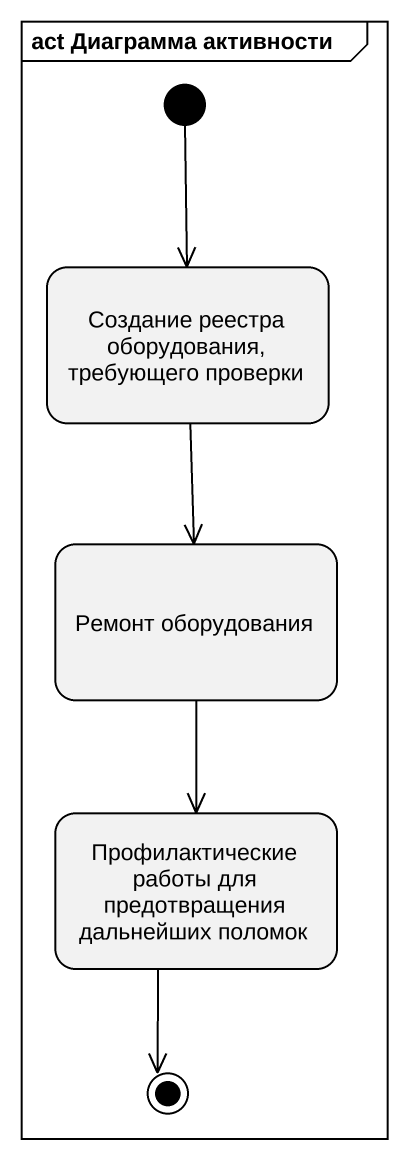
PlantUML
@startuml
mainframe act Диаграмма активности
hide empty description
state "Создание реестра оборудования, требующего проверки" as Создание_реестра
state "Ремонт оборудования" as Ремонт_оборудования
state "Профилактические работы для предотвращения дальнейших поломок" as Профилактические_работы_для
[*] --> Создание_реестра
Создание_реестра --> Ремонт_оборудования
Ремонт_оборудования --> Профилактические_работы_для
Профилактические_работы_для --> [*]
@enduml
